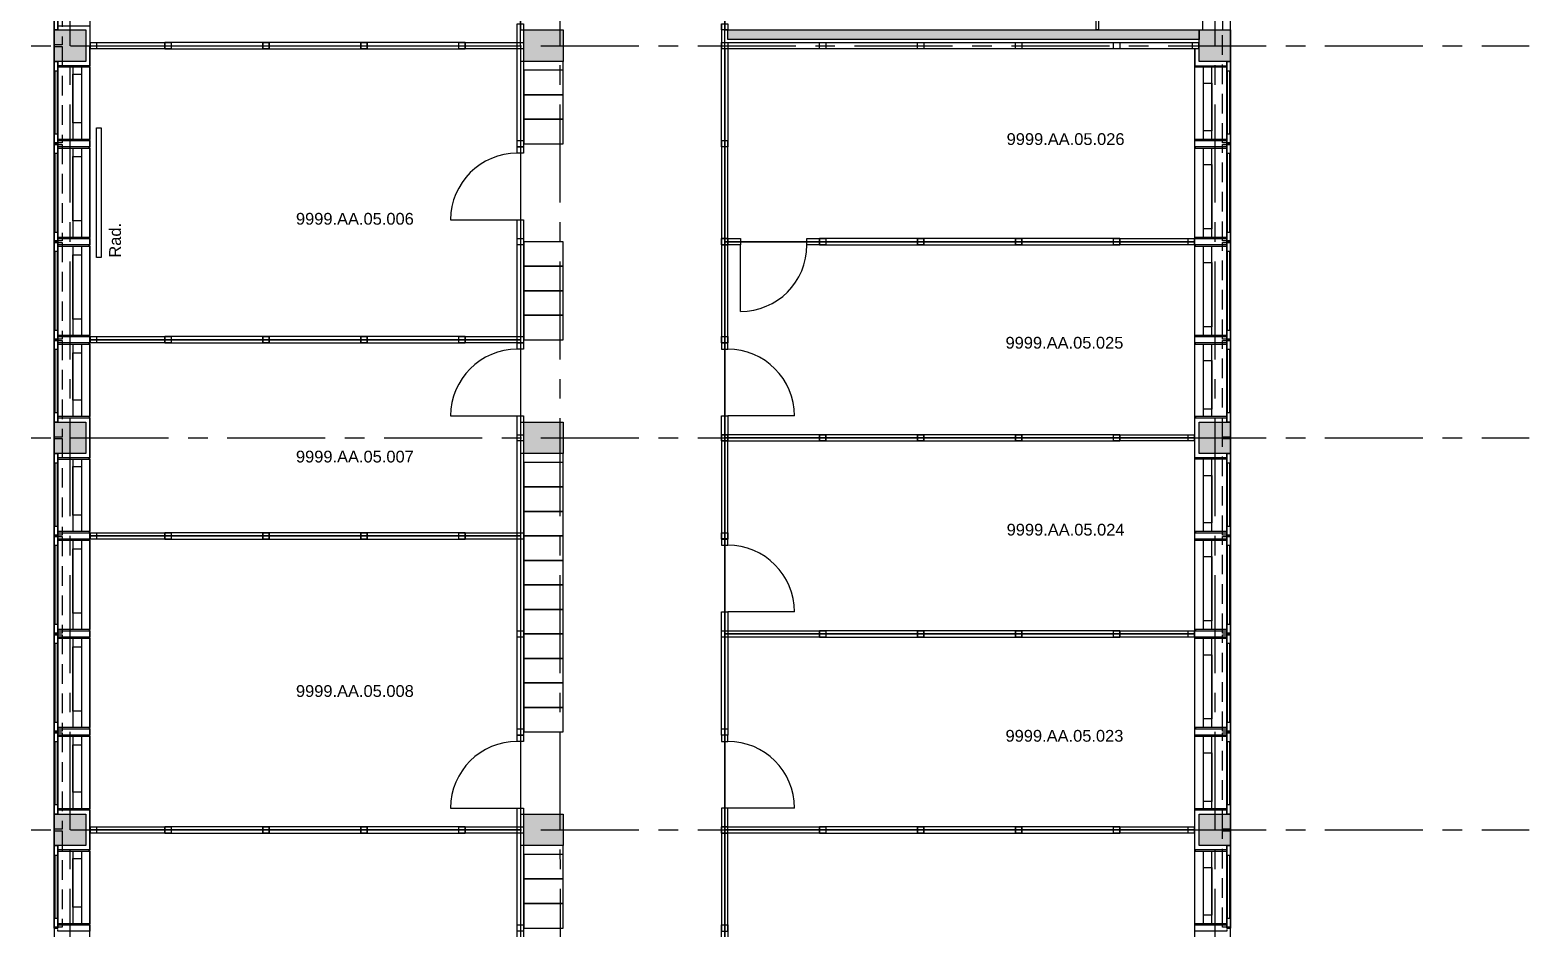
# Model space of a CAD drawing. Header units: millimetres. Extents: x -15114 to 47886, y -45189 to 14211.
# Drawn here: x -3210 to 15909, y -20200 to -8750 of the extents above; entities that cross this region are included whole.
import ezdxf

# ---------------------------------------------------------------- set-up
doc = ezdxf.new("R2010")
doc.units = ezdxf.units.MM
doc.header["$LTSCALE"] = 1000
doc.linetypes.add('MITTE', pattern=[2, 1.25, -0.25, 0.25, -0.25])
doc.linetypes.add('STRICHLINIE2', pattern=[0.375, 0.25, -0.125])
for name, color, linetype in [('A_ARCHITEKTUR', 253, 'Continuous'), ('A_HEIZUNG-KUEHLUNG', 1, 'Continuous'), ('A_SCHRAFFUR', 8, 'Continuous'), ('R_AOID', 7, 'Continuous'), ('V_ACHSEN', 251, 'MITTE'), ('V_BEMASSUNG', 251, 'Continuous')]:
    doc.layers.add(name, color=color, linetype=linetype)
doc.layers.add('R_GESCHOSSPOLYGON', color=214, linetype='Continuous', plot=False)
doc.layers.add('R_RAUMPOLYGON', color=210, linetype='Continuous', plot=False)
doc.styles.add('ARIAL', font='arial.ttf')
doc.dimstyles.get("Standard").update_dxf_attribs({"dimscale": 30, "dimtxt": 6.35, "dimasz": 6.35, "dimexe": 4.572, "dimexo": 1.5875, "dimgap": 2.54, "dimtad": 1, "dimlfac": 0.001, "dimzin": 0, "dimdsep": 46, "dimtxsty": 'ARIAL', "dimcen": 2.286, "dimadec": 0, "dimazin": 0, "dimtfac": 1, "dimtofl": 0, "dimtmove": 0, "dimatfit": 3, "dimfxl": 25.4, "dimtolj": 1, "dimtzin": 0, "dimarcsym": 0})

# ---------------------------------------------------------------- blocks, each defined once
blk = doc.blocks.new('*D1')
at = {"layer": 'Defpoints', "color": 0, "transparency": 16777216}
for p in [(-5074, -3750), (-2900, -3750), (-2900, -39150)]:
    blk.add_point(p, dxfattribs=at)
at = {"layer": 'V_BEMASSUNG', "color": 0, "lineweight": -2, "transparency": 16777216}
for p, q in [((-2948, -3750), (-5212, -3750)), ((-5074, -38960), (-5074, -3941)), ((-2948, -39150), (-5212, -39150))]:
    blk.add_line(p, q, dxfattribs=at)
at = {"layer": 'V_BEMASSUNG', "color": 0, "transparency": 16777216}
for points in [[(-5106, -3941), (-5043, -3941), (-5074, -3750)], [(-5106, -38960), (-5043, -38960), (-5074, -39150)]]:
    blk.add_solid(points, dxfattribs=at)
at = {"layer": 'V_BEMASSUNG', "color": 0, "transparency": 16777216, "insert": (-5248, -21450), "char_height": 190.5, "attachment_point": 5, "rotation": 90, "style": 'ARIAL'}
blk.add_mtext('\\A1;35.40', dxfattribs=at)

msp = doc.modelspace()

# ---------------------------------------------------------------- hatches: boundary and pattern name
at = {"layer": 'A_SCHRAFFUR'}
h = msp.add_hatch(color=256, dxfattribs=at)
h.dxf.hatch_style = 1
h.paths.add_polyline_path([(-2500.013, -8750.013), (-2500.013, -9150.013), (-2900.013, -9150.013), (-2900.013, -8750.013)])
h = msp.add_hatch(color=256, dxfattribs=at)
h.dxf.hatch_style = 1
h.paths.add_polyline_path([(3590, -8750.013), (3590, -9150.013), (3090, -9150.013), (3090, -8750.013)])
msp.add_hatch(color=256, dxfattribs=at).paths.add_polyline_path([(11700.025, -8750.001), (5690.012, -8750.001), (5690.012, -8870), (11700.025, -8870)], flags=0)
h = msp.add_hatch(color=256, dxfattribs=at)
h.dxf.hatch_style = 1
h.paths.add_polyline_path([(12100.025, -8750), (12100.025, -9150), (11700.025, -9150), (11700.025, -8750)])
h = msp.add_hatch(color=256, dxfattribs=at)
h.dxf.hatch_style = 1
h.paths.add_polyline_path([(-2500.013, -13750.025), (-2500.013, -14150.025), (-2900.013, -14150.025), (-2900.013, -13750.025)])
h = msp.add_hatch(color=256, dxfattribs=at)
h.dxf.hatch_style = 1
h.paths.add_polyline_path([(3590, -13750.025), (3590, -14150.025), (3090, -14150.025), (3090, -13750.025)])
h = msp.add_hatch(color=256, dxfattribs=at)
h.dxf.hatch_style = 1
h.paths.add_polyline_path([(12100.025, -13750.013), (12100.025, -14150.013), (11700.025, -14150.013), (11700.025, -13750.013)])
h = msp.add_hatch(color=256, dxfattribs=at)
h.dxf.hatch_style = 1
h.paths.add_polyline_path([(-2500.013, -18750.038), (-2500.013, -19150.038), (-2900.013, -19150.038), (-2900.013, -18750.038)])
h = msp.add_hatch(color=256, dxfattribs=at)
h.dxf.hatch_style = 1
h.paths.add_polyline_path([(3590, -18750.038), (3590, -19150.038), (3090, -19150.038), (3090, -18750.038)])
h = msp.add_hatch(color=256, dxfattribs=at)
h.dxf.hatch_style = 1
h.paths.add_polyline_path([(12100.025, -18750.038), (12100.025, -19150.038), (11700.025, -19150.038), (11700.025, -18750.038)])

# ---------------------------------------------------------------- linework, layer by layer
at = {"layer": 'A_ARCHITEKTUR'}
for points in [[(-2855.013, -7700.013), (-2855.013, -8750.013), (-2900.013, -8750.013), (-2900.013, -7700.013)], [(12100.025, -8750.001), (12100.025, -7700.075), (12000.025, -7700.063), (12000.025, -8749.988)], [(10390.025, -8750.001), (10390.025, -8425.075), (10420.037, -8425.075), (10420.037, -8750.001)], [(-2855.013, -8750.013), (-2855.013, -8630.013), (-2900.013, -8630.013), (-2900.013, -8750.013)], [(-2500.013, -8750.013), (-2500.013, -9150.013), (-2900.013, -9150.013), (-2900.013, -8750.013)], [(3085, -8670.076), (3085, -8990.05), (3005.012, -8990.05), (3005.012, -8670.076)], [(3590, -8750.013), (3590, -9150.013), (3090, -9150.013), (3090, -8750.013)], [(5690.012, -8870), (5690.012, -8750.001), (11700.025, -8750.001), (11700.025, -8870)], [(12100.025, -8750), (12100.025, -9150), (11700.025, -9150), (11700.025, -8750)], [(-1410.013, -8910.013), (-1410.013, -8990.013), (-2440.013, -8990.013), (-2440.013, -8910.013)], [(-1490.013, -8910.013), (-1490.013, -8990.013), (-160.013, -8990.013), (-160.013, -8910.013)], [(-1410.013, -8910.013), (-1410.013, -8990.013), (-1490.013, -8990.013), (-1490.013, -8910.013)], [(-240.013, -8910.013), (-240.013, -8990.013), (1089.987, -8990.013), (1089.987, -8910.013)], [(1009.987, -8910.013), (1009.987, -8990.013), (2339.987, -8990.013), (2339.987, -8910.013)], [(2259.987, -8990.013), (2259.987, -8910.013), (3085, -8910.013), (3085, -8990.013)], [(3085, -8910.076), (3085, -8990.075), (3005, -8990.075), (3005, -8910.076)], [(5690.012, -8910.013), (5690.012, -10240.075), (5610.012, -10240.075), (5610.012, -8910.013)], [(9440.025, -8910.013), (9440.025, -8990.013), (8110.025, -8990.013), (8110.025, -8910.013)], [(10690.025, -8910.013), (10690.025, -8990.013), (9360.025, -8990.013), (9360.025, -8910.013)], [(11695.025, -8910.013), (11695.025, -8990.013), (10610.025, -8990.013), (10610.025, -8910.013)], [(11695.025, -8910.013), (11695.025, -8990.013), (11615.025, -8990.013), (11615.025, -8910.013)], [(-2855.013, -9150.025), (-2855.013, -10200.026), (-2900.013, -10200.026), (-2900.013, -9150.025)], [(12055.025, -10200), (12055.025, -9150), (12100.025, -9150), (12100.025, -10200)], [(12055.025, -9150), (12055.025, -9270), (12100.025, -9270), (12100.025, -9150)], [(-2865.013, -9270.026), (-2865.013, -10080.025), (-2890.013, -10080.025), (-2890.013, -9270.026)], [(-2445.013, -9220.026), (-2445.013, -10145.026), (-2855.013, -10145.026), (-2855.013, -9220.026)], [(-2555.013, -9315.026), (-2555.013, -9935.025), (-2665.013, -9935.025), (-2665.013, -9315.026)], [(3090, -9575.075), (3590, -9575.075), (3590, -9262.575), (3090, -9262.575)], [(11645.025, -10145), (11645.025, -9220), (12055.025, -9220), (12055.025, -10145)], [(12065.025, -10080), (12065.025, -9270), (12090.025, -9270), (12090.025, -10080)], [(11755.025, -10035), (11755.025, -9430), (11865.025, -9430), (11865.025, -10035)], [(3090, -9887.575), (3590, -9887.575), (3590, -9575.075), (3090, -9575.075)], [(3590, -9887.575), (3090, -9887.575), (3090, -10200.075), (3590, -10200.075)], [(-2855.013, -10200.026), (-2855.013, -10080.025), (-2900.013, -10080.025), (-2900.013, -10200.026)], [(-2855.013, -10200.075), (-2855.013, -11450.075), (-2900.013, -11450.075), (-2900.013, -10200.075)], [(-2865.013, -10320.075), (-2865.013, -11330.075), (-2890.013, -11330.075), (-2890.013, -10320.075)], [(-2445.013, -10255.075), (-2445.013, -11395.075), (-2855.013, -11395.075), (-2855.013, -10255.075)], [(3085, -10160.076), (3085, -10240.075), (3005, -10240.075), (3005, -10160.076)], [(3085, -10240.075), (3085, -10320.075), (3005, -10320.075), (3005, -10240.075)], [(5690.012, -11490.075), (5610.012, -11490.075), (5690.012, -11490.075), (5690.012, -10160.076), (5690.012, -10240.075), (5610.012, -10240.075), (5610.012, -10160.076), (5610.012, -11490.075), (5610.012, -11410.076), (5690.012, -11410.076)], [(11645.025, -11395.075), (11645.025, -10255.075), (12055.025, -10255.075), (12055.025, -11395.075)], [(12055.025, -11450.075), (12055.025, -10200.075), (12100.025, -10200.075), (12100.025, -11450.075)], [(12055.025, -10200.075), (12055.025, -10320.075), (12100.025, -10320.075), (12100.025, -10200.075)], [(12065.025, -11330.075), (12065.025, -10320.075), (12090.025, -10320.075), (12090.025, -11330.075)], [(-2555.013, -10365.075), (-2555.013, -11185.075), (-2665.013, -11185.075), (-2665.013, -10365.075)], [(11755.025, -11285.075), (11755.025, -10465.075), (11865.025, -10465.075), (11865.025, -11285.075)], [(3085, -11170.076), (3085, -11490.05), (3005.012, -11490.05), (3005.012, -11170.076)], [(-2855.013, -11450.075), (-2855.013, -11330.075), (-2900.013, -11330.075), (-2900.013, -11450.075)], [(-2855.013, -11450.075), (-2855.013, -12700.075), (-2900.013, -12700.075), (-2900.013, -11450.075)], [(3085, -11410.076), (3085, -12740.075), (3005, -12740.075), (3005, -11410.076)], [(3090, -11762.575), (3590, -11762.575), (3590, -11450.075), (3090, -11450.075)], [(5690.012, -11410.063), (5690.012, -11490.063), (5610.012, -11490.063), (5610.012, -11410.063)], [(5610.012, -11410.076), (5610.012, -12740.075), (5690.012, -12740.075), (5690.012, -11410.076)], [(6700.012, -11410.076), (6940.025, -11410.076), (6940.025, -11490.075), (6700.012, -11490.075)], [(6860.025, -11410.076), (6860.025, -11490.075), (8190.025, -11490.075), (8190.025, -11410.076)], [(6940.025, -11410.076), (6940.025, -11490.075), (6860.025, -11490.075), (6860.025, -11410.076)], [(8110.025, -11410.076), (8110.025, -11490.075), (9440.025, -11490.075), (9440.025, -11410.076)], [(9360.025, -11410.076), (9360.025, -11490.075), (10690.025, -11490.075), (10690.025, -11410.076)], [(10610.025, -11490.075), (10610.025, -11410.076), (11640.025, -11410.076), (11640.025, -11490.075)], [(12055.025, -12700.075), (12055.025, -11450.075), (12100.025, -11450.075), (12100.025, -12700.075)], [(12055.025, -11450.075), (12055.025, -11570.075), (12100.025, -11570.075), (12100.025, -11450.075)], [(-2865.013, -11570.075), (-2865.013, -12580.075), (-2890.013, -12580.075), (-2890.013, -11570.075)], [(-2445.013, -11505.075), (-2445.013, -12645.075), (-2855.013, -12645.075), (-2855.013, -11505.075)], [(-2555.013, -11615.075), (-2555.013, -12435.075), (-2665.013, -12435.075), (-2665.013, -11615.075)], [(11645.025, -12645.075), (11645.025, -11505.075), (12055.025, -11505.075), (12055.025, -12645.075)], [(12065.025, -12580.075), (12065.025, -11570.075), (12090.025, -11570.075), (12090.025, -12580.075)], [(3590, -11762.575), (3090, -11762.575), (3090, -12075.075), (3590, -12075.075)], [(11755.025, -12535.075), (11755.025, -11715.075), (11865.025, -11715.075), (11865.025, -12535.075)], [(3090, -12075.075), (3090, -12387.575), (3590, -12387.575), (3590, -12075.075)], [(3590, -12387.575), (3090, -12387.575), (3090, -12700.075), (3590, -12700.075)], [(-2855.013, -12700.075), (-2855.013, -12580.075), (-2900.013, -12580.075), (-2900.013, -12700.075)], [(-2855.013, -12700.025), (-2855.013, -13750.025), (-2900.013, -13750.025), (-2900.013, -12700.025)], [(-2445.013, -12755.025), (-2445.013, -13680.025), (-2855.013, -13680.025), (-2855.013, -12755.025)], [(-1410.013, -12660.076), (-1410.013, -12740.075), (-2440.013, -12740.075), (-2440.013, -12660.076)], [(-1490.013, -12660.076), (-1490.013, -12740.075), (-160.013, -12740.075), (-160.013, -12660.076)], [(-1410.013, -12660.076), (-1410.013, -12740.075), (-1490.013, -12740.075), (-1490.013, -12660.076)], [(-240.013, -12660.076), (-240.013, -12740.075), (1089.987, -12740.075), (1089.987, -12660.076)], [(1009.987, -12660.076), (1009.987, -12740.075), (2339.987, -12740.075), (2339.987, -12660.076)], [(2259.987, -12740.075), (2259.987, -12660.076), (3085, -12660.076), (3085, -12740.075)], [(3085, -12740.075), (3085, -12820.075), (3005, -12820.075), (3005, -12740.075)], [(5690.012, -12660.013), (5690.012, -12740.013), (5610.012, -12740.013), (5610.012, -12660.013)], [(5610.012, -12740.075), (5610.012, -12820.075), (5690.012, -12820.075), (5690.012, -12740.075)], [(11645.025, -13680), (11645.025, -12755), (12055.025, -12755), (12055.025, -13680)], [(12055.025, -13750.001), (12055.025, -12700), (12100.025, -12700), (12100.025, -13750.001)], [(12055.025, -12700), (12055.025, -12820.001), (12100.025, -12820.001), (12100.025, -12700)], [(-2865.013, -12820.025), (-2865.013, -13630.025), (-2890.013, -13630.025), (-2890.013, -12820.025)], [(-2555.013, -12865.025), (-2555.013, -13470.025), (-2665.013, -13470.025), (-2665.013, -12865.025)], [(11755.025, -13585), (11755.025, -12965.001), (11865.025, -12965.001), (11865.025, -13585)], [(12065.025, -13630), (12065.025, -12820.001), (12090.025, -12820.001), (12090.025, -13630)], [(-2855.013, -13750.025), (-2855.013, -13630.025), (-2900.013, -13630.025), (-2900.013, -13750.025)], [(-2500.013, -13750.025), (-2500.013, -14150.025), (-2900.013, -14150.025), (-2900.013, -13750.025)], [(3084.987, -13670.088), (3084.987, -13990.063), (3005, -13990.063), (3005, -13670.088)], [(3590, -13750.025), (3590, -14150.025), (3090, -14150.025), (3090, -13750.025)], [(5690, -13670.076), (5690, -13990.05), (5610.012, -13990.05), (5610.012, -13670.076)], [(12100.025, -13750.013), (12100.025, -14150.013), (11700.025, -14150.013), (11700.025, -13750.013)], [(3085, -13910.025), (3085, -15240.075), (3005, -15240.075), (3005, -13910.025)], [(5610.012, -13910.013), (5610.012, -15240.075), (5690.012, -15240.075), (5690.012, -13910.013)], [(5690.012, -13910.076), (5690.012, -13990.075), (5610.012, -13990.075), (5610.012, -13910.076)], [(5610.025, -13910.025), (5610.025, -13990.025), (6940.025, -13990.025), (6940.025, -13910.025)], [(6860.025, -13910.025), (6860.025, -13990.025), (8190.025, -13990.025), (8190.025, -13910.025)], [(8110.025, -13910.025), (8110.025, -13990.025), (9440.025, -13990.025), (9440.025, -13910.025)], [(9360.025, -13910.025), (9360.025, -13990.025), (10690.025, -13990.025), (10690.025, -13910.025)], [(10610.025, -13990.025), (10610.025, -13910.025), (11640.025, -13910.025), (11640.025, -13990.025)], [(-2855.013, -14150.037), (-2855.013, -15200.038), (-2900.013, -15200.038), (-2900.013, -14150.037)], [(-2865.013, -14270.038), (-2865.013, -15080.037), (-2890.013, -15080.037), (-2890.013, -14270.038)], [(-2445.013, -14220.038), (-2445.013, -15145.038), (-2855.013, -15145.038), (-2855.013, -14220.038)], [(-2555.013, -14315.038), (-2555.013, -14935.037), (-2665.013, -14935.037), (-2665.013, -14315.038)], [(3090, -14575.075), (3590, -14575.075), (3590, -14262.575), (3090, -14262.575)], [(11645.025, -15145.013), (11645.025, -14220.013), (12055.025, -14220.013), (12055.025, -15145.013)], [(12055.025, -15200.013), (12055.025, -14150.013), (12100.025, -14150.013), (12100.025, -15200.013)], [(12055.025, -14150.013), (12055.025, -14270.013), (12100.025, -14270.013), (12100.025, -14150.013)], [(12065.025, -15080.013), (12065.025, -14270.013), (12090.025, -14270.013), (12090.025, -15080.013)], [(11755.025, -15035.013), (11755.025, -14430.013), (11865.025, -14430.013), (11865.025, -15035.013)], [(3090, -14887.575), (3590, -14887.575), (3590, -14575.075), (3090, -14575.075)], [(3590, -14887.575), (3090, -14887.575), (3090, -15200.075), (3590, -15200.075)], [(-2855.013, -15200.038), (-2855.013, -15080.037), (-2900.013, -15080.037), (-2900.013, -15200.038)], [(-2855.013, -15200.075), (-2855.013, -16450.075), (-2900.013, -16450.075), (-2900.013, -15200.075)], [(-2445.013, -15255.075), (-2445.013, -16395.075), (-2855.013, -16395.075), (-2855.013, -15255.075)], [(-1410.013, -15160.076), (-1410.013, -15240.075), (-2440.013, -15240.075), (-2440.013, -15160.076)], [(-1490.013, -15160.076), (-1490.013, -15240.075), (-160.013, -15240.075), (-160.013, -15160.076)], [(-1410.013, -15160.076), (-1410.013, -15240.075), (-1490.013, -15240.075), (-1490.013, -15160.076)], [(-240.013, -15160.076), (-240.013, -15240.075), (1089.987, -15240.075), (1089.987, -15160.076)], [(1009.987, -15160.076), (1009.987, -15240.075), (2339.987, -15240.075), (2339.987, -15160.076)], [(2259.987, -15240.075), (2259.987, -15160.076), (3085, -15160.076), (3085, -15240.075)], [(3085, -15160.076), (3085, -16490.075), (3005, -16490.075), (3005, -15160.076)], [(3090, -15200.075), (3090, -15512.575), (3590, -15512.575), (3590, -15200.075)], [(5690.025, -15160.013), (5690.025, -15240.013), (5610.025, -15240.013), (5610.025, -15160.013)], [(5610.025, -15240.075), (5610.025, -15320.075), (5690.025, -15320.075), (5690.025, -15240.075)], [(11645.025, -16395.075), (11645.025, -15255.075), (12055.025, -15255.075), (12055.025, -16395.075)], [(12055.025, -16450.075), (12055.025, -15200.075), (12100.025, -15200.075), (12100.025, -16450.075)], [(12055.025, -15200.075), (12055.025, -15320.075), (12100.025, -15320.075), (12100.025, -15200.075)], [(-2865.013, -15320.075), (-2865.013, -16330.075), (-2890.013, -16330.075), (-2890.013, -15320.075)], [(-2555.013, -15365.075), (-2555.013, -16185.075), (-2665.013, -16185.075), (-2665.013, -15365.075)], [(11755.025, -16285.075), (11755.025, -15465.075), (11865.025, -15465.075), (11865.025, -16285.075)], [(12065.025, -16330.075), (12065.025, -15320.075), (12090.025, -15320.075), (12090.025, -16330.075)], [(3090, -15825.075), (3590, -15825.075), (3590, -15512.575), (3090, -15512.575)], [(3590, -15825.075), (3090, -15825.075), (3090, -16137.575), (3590, -16137.575)], [(3090, -16137.575), (3090, -16450.075), (3590, -16450.075), (3590, -16137.575)], [(5690.012, -16170.076), (5690.012, -16490.05), (5610.025, -16490.05), (5610.025, -16170.076)], [(-2855.013, -16450.075), (-2855.013, -16330.075), (-2900.013, -16330.075), (-2900.013, -16450.075)], [(3085, -16410.076), (3085, -17740.075), (3005, -17740.075), (3005, -16410.076)], [(5690.012, -16410.076), (5690.012, -17740.075), (5610.012, -17740.075), (5610.012, -16410.076)], [(5690.025, -16410.076), (5690.025, -16490.075), (5610.025, -16490.075), (5610.025, -16410.076)], [(6860.025, -16410.076), (6860.025, -16490.075), (8190.025, -16490.075), (8190.025, -16410.076)], [(8110.025, -16410.076), (8110.025, -16490.075), (9440.025, -16490.075), (9440.025, -16410.076)], [(9360.025, -16410.076), (9360.025, -16490.075), (10690.025, -16490.075), (10690.025, -16410.076)], [(10610.025, -16490.075), (10610.025, -16410.076), (11640.025, -16410.076), (11640.025, -16490.075)], [(-2855.013, -16450.075), (-2855.013, -17700.075), (-2900.013, -17700.075), (-2900.013, -16450.075)], [(-2865.013, -16570.075), (-2865.013, -17580.075), (-2890.013, -17580.075), (-2890.013, -16570.075)], [(-2445.013, -16505.075), (-2445.013, -17645.075), (-2855.013, -17645.075), (-2855.013, -16505.075)], [(-2555.013, -16615.075), (-2555.013, -17435.075), (-2665.013, -17435.075), (-2665.013, -16615.075)], [(3090, -16450.075), (3090, -16762.575), (3590, -16762.575), (3590, -16450.075)], [(11645.025, -17645.075), (11645.025, -16505.075), (12055.025, -16505.075), (12055.025, -17645.075)], [(12055.025, -17700.075), (12055.025, -16450.075), (12100.025, -16450.075), (12100.025, -17700.075)], [(12055.025, -16450.075), (12055.025, -16570.075), (12100.025, -16570.075), (12100.025, -16450.075)], [(12065.025, -17580.075), (12065.025, -16570.075), (12090.025, -16570.075), (12090.025, -17580.075)], [(3090, -16762.575), (3090, -17075.075), (3590, -17075.075), (3590, -16762.575)], [(11755.025, -17535.075), (11755.025, -16715.075), (11865.025, -16715.075), (11865.025, -17535.075)], [(3590, -17075.075), (3090, -17075.075), (3090, -17387.575), (3590, -17387.575)], [(3090, -17387.575), (3090, -17700.075), (3590, -17700.075), (3590, -17387.575)], [(-2855.013, -17700.075), (-2855.013, -17580.075), (-2900.013, -17580.075), (-2900.013, -17700.075)], [(-2855.013, -17700.038), (-2855.013, -18750.038), (-2900.013, -18750.038), (-2900.013, -17700.038)], [(-2445.013, -17755.038), (-2445.013, -18680.038), (-2855.013, -18680.038), (-2855.013, -17755.038)], [(3085, -17740.075), (3085, -17820.075), (3005, -17820.075), (3005, -17740.075)], [(5690.012, -17660.076), (5690.012, -17740.075), (5610.012, -17740.075), (5610.012, -17660.076)], [(5610.025, -17740.075), (5610.025, -17820.075), (5690.025, -17820.075), (5690.025, -17740.075)], [(11645.025, -18680.025), (11645.025, -17755.025), (12055.025, -17755.025), (12055.025, -18680.025)], [(12055.025, -18750.026), (12055.025, -17700.025), (12100.025, -17700.025), (12100.025, -18750.026)], [(12055.025, -17700.025), (12055.025, -17820.026), (12100.025, -17820.026), (12100.025, -17700.025)], [(-2865.013, -17820.038), (-2865.013, -18630.038), (-2890.013, -18630.038), (-2890.013, -17820.038)], [(-2555.013, -17865.038), (-2555.013, -18470.038), (-2665.013, -18470.038), (-2665.013, -17865.038)], [(11755.025, -18585.025), (11755.025, -17965.026), (11865.025, -17965.026), (11865.025, -18585.025)], [(12065.025, -18630.025), (12065.025, -17820.026), (12090.025, -17820.026), (12090.025, -18630.025)], [(-2855.013, -18750.038), (-2855.013, -18630.038), (-2900.013, -18630.038), (-2900.013, -18750.038)], [(3084.987, -18670.088), (3084.987, -18990.063), (3005, -18990.063), (3005, -18670.088)], [(5610.025, -18670.076), (5610.025, -18990.075), (5690.012, -18990.075), (5690.012, -18670.076)], [(-2500.013, -18750.038), (-2500.013, -19150.038), (-2900.013, -19150.038), (-2900.013, -18750.038)], [(-1410.025, -18910.038), (-1410.025, -18990.038), (-2440.025, -18990.038), (-2440.025, -18910.038)], [(-1490.025, -18910.038), (-1490.025, -18990.038), (-160.025, -18990.038), (-160.025, -18910.038)], [(-1410.025, -18910.038), (-1410.025, -18990.038), (-1490.025, -18990.038), (-1490.025, -18910.038)], [(-240.025, -18910.038), (-240.025, -18990.038), (1089.975, -18990.038), (1089.975, -18910.038)], [(1009.975, -18910.038), (1009.975, -18990.038), (2339.975, -18990.038), (2339.975, -18910.038)], [(2259.975, -18990.038), (2259.975, -18910.038), (3084.987, -18910.038), (3084.987, -18990.038)], [(3085, -18910.038), (3085, -20240.075), (3005, -20240.075), (3005, -18910.038)], [(3590, -18750.038), (3590, -19150.038), (3090, -19150.038), (3090, -18750.038)], [(5610.012, -18910.038), (5610.012, -20240.075), (5690.012, -20240.075), (5690.012, -18910.038)], [(6940.025, -18910.038), (6940.025, -18990.038), (5610.012, -18990.038), (5610.012, -18910.038)], [(6860.025, -18910.038), (6860.025, -18990.038), (8190.025, -18990.038), (8190.025, -18910.038)], [(6940.025, -18910.038), (6940.025, -18990.038), (6860.025, -18990.038), (6860.025, -18910.038)], [(8110.025, -18910.038), (8110.025, -18990.038), (9440.025, -18990.038), (9440.025, -18910.038)], [(9360.025, -18910.038), (9360.025, -18990.038), (10690.025, -18990.038), (10690.025, -18910.038)], [(10610.025, -18990.038), (10610.025, -18910.038), (11640.025, -18910.038), (11640.025, -18990.038)], [(12100.025, -18750.038), (12100.025, -19150.038), (11700.025, -19150.038), (11700.025, -18750.038)], [(-2855.013, -19150.05), (-2855.013, -20200.051), (-2900.013, -20200.051), (-2900.013, -19150.05)], [(-2865.013, -19270.051), (-2865.013, -20080.05), (-2890.013, -20080.05), (-2890.013, -19270.051)], [(-2445.013, -19220.051), (-2445.013, -20145.051), (-2855.013, -20145.051), (-2855.013, -19220.051)], [(3090, -19575.138), (3590, -19575.138), (3590, -19262.638), (3090, -19262.638)], [(11645.025, -20145.038), (11645.025, -19220.038), (12055.025, -19220.038), (12055.025, -20145.038)], [(12055.025, -20200.038), (12055.025, -19150.038), (12100.025, -19150.038), (12100.025, -20200.038)], [(12055.025, -19150.038), (12055.025, -19270.038), (12100.025, -19270.038), (12100.025, -19150.038)], [(12065.025, -20080.038), (12065.025, -19270.038), (12090.025, -19270.038), (12090.025, -20080.038)], [(-2555.013, -19315.051), (-2555.013, -19935.05), (-2665.013, -19935.05), (-2665.013, -19315.051)], [(11755.025, -20035.038), (11755.025, -19430.038), (11865.025, -19430.038), (11865.025, -20035.038)], [(3590, -19575.138), (3090, -19575.138), (3090, -19887.638), (3590, -19887.638)], [(3090, -19887.638), (3090, -20200.138), (3590, -20200.138), (3590, -19887.638)], [(-2855.013, -20200.051), (-2855.013, -20080.05), (-2900.013, -20080.05), (-2900.013, -20200.051)], [(3084.987, -20160.076), (3084.987, -20480.05), (3005, -20480.05), (3005, -20160.076)], [(5690.012, -20160.076), (5690.012, -21490.075), (5610.012, -21490.075), (5610.012, -20160.076)]]:
    msp.add_lwpolyline(points, close=True, dxfattribs=at)
at = {"layer": 'A_ARCHITEKTUR', "linetype": 'STRICHLINIE2'}
for points in [[(-2900.013, -8940.075), (-2900.013, -7710.075), (-2800.013, -7710.075), (-2800.013, -8940.075)], [(12000.025, -10190.013), (12000.025, -8750.001), (12100.025, -8750.001), (12100.025, -10190.013)], [(-2900.013, -10190.013), (-2900.013, -8960.013), (-2800.013, -8960.013), (-2800.013, -10190.013)], [(-2900.013, -11440.088), (-2900.013, -10210.088), (-2800.013, -10210.088), (-2800.013, -11440.088)], [(12000.025, -11440.088), (12000.025, -10210.088), (12100.025, -10210.088), (12100.025, -11440.088)], [(-2900.013, -12690.088), (-2900.013, -11460.088), (-2800.013, -11460.088), (-2800.013, -12690.088)], [(12000.025, -12690.088), (12000.025, -11460.088), (12100.025, -11460.088), (12100.025, -12690.088)], [(-2900.013, -13940.088), (-2900.013, -12710.088), (-2800.013, -12710.088), (-2800.013, -13940.088)], [(12000.025, -13940.088), (12000.025, -12710.088), (12100.025, -12710.088), (12100.025, -13940.088)], [(-2900.013, -15190.026), (-2900.013, -13960.025), (-2800.013, -13960.025), (-2800.013, -15190.026)], [(12000.025, -15190.026), (12000.025, -13960.025), (12100.025, -13960.025), (12100.025, -15190.026)], [(-2900.013, -16440.088), (-2900.013, -15210.088), (-2800.013, -15210.088), (-2800.013, -16440.088)], [(12000.025, -16440.088), (12000.025, -15210.088), (12100.025, -15210.088), (12100.025, -16440.088)], [(-2900.013, -17690.088), (-2900.013, -16460.088), (-2800.013, -16460.088), (-2800.013, -17690.088)], [(12000.025, -17690.088), (12000.025, -16460.088), (12100.025, -16460.088), (12100.025, -17690.088)], [(-2900.013, -18940.088), (-2900.013, -17710.088), (-2800.013, -17710.088), (-2800.013, -18940.088)], [(12000.025, -18940.088), (12000.025, -17710.088), (12100.025, -17710.088), (12100.025, -18940.088)], [(-2900.025, -20190.05), (-2900.025, -18960.05), (-2800.025, -18960.05), (-2800.025, -20190.05)], [(12000.012, -20190.05), (12000.012, -18960.05), (12100.012, -18960.05), (12100.012, -20190.05)]]:
    msp.add_lwpolyline(points, close=True, dxfattribs=at)
at = {"layer": 'A_ARCHITEKTUR', "flags": 128}
for points in [[(-2855.013, -8740.013), (-2855.013, -8695.013), (-2445.013, -8695.013), (-2445.013, -9205.013), (-2855.013, -9205.013), (-2855.013, -9160.013)], [(11665.024, -8990.013), (11645.025, -8990.013), (11645.025, -9205.001), (12055.025, -9205.001), (12055.025, -9160.001)], [(-2855.013, -10180.075), (-2855.013, -10160.075), (-2445.013, -10160.075), (-2445.013, -10240.075), (-2855.013, -10240.075), (-2855.013, -10220.075)], [(12055.025, -10220.075), (12055.025, -10240.075), (11645.025, -10240.075), (11645.025, -10160.075), (12055.025, -10160.075), (12055.025, -10180.075)], [(-2855.013, -11430.075), (-2855.013, -11410.075), (-2445.013, -11410.075), (-2445.013, -11490.075), (-2855.013, -11490.075), (-2855.013, -11470.075)], [(12055.025, -11470.075), (12055.025, -11490.075), (11645.025, -11490.075), (11645.025, -11410.075), (12055.025, -11410.075), (12055.025, -11430.075)], [(-2855.013, -12680.075), (-2855.013, -12660.075), (-2445.013, -12660.075), (-2445.013, -12740.075), (-2855.013, -12740.075), (-2855.013, -12720.075)], [(12055.025, -12720.075), (12055.025, -12740.075), (11645.025, -12740.075), (11645.025, -12660.075), (12055.025, -12660.075), (12055.025, -12680.075)], [(-2855.013, -13740.025), (-2855.013, -13695.025), (-2445.013, -13695.025), (-2445.013, -14205.025), (-2855.013, -14205.025), (-2855.013, -14160.025)], [(12055.025, -14160.013), (12055.025, -14205.013), (11645.025, -14205.013), (11645.025, -13695.013), (12055.025, -13695.013), (12055.025, -13740.013)], [(-2855.013, -15180.075), (-2855.013, -15160.075), (-2445.013, -15160.075), (-2445.013, -15240.075), (-2855.013, -15240.075), (-2855.013, -15220.075)], [(12055.025, -15220.075), (12055.025, -15240.075), (11645.025, -15240.075), (11645.025, -15160.075), (12055.025, -15160.075), (12055.025, -15180.075)], [(-2855.013, -16430.075), (-2855.013, -16410.075), (-2445.013, -16410.075), (-2445.013, -16490.075), (-2855.013, -16490.075), (-2855.013, -16470.075)], [(12055.025, -16470.075), (12055.025, -16490.075), (11645.025, -16490.075), (11645.025, -16410.075), (12055.025, -16410.075), (12055.025, -16430.075)], [(-2855.013, -17680.075), (-2855.013, -17660.075), (-2445.013, -17660.075), (-2445.013, -17740.075), (-2855.013, -17740.075), (-2855.013, -17720.075)], [(12055.025, -17720.075), (12055.025, -17740.075), (11645.025, -17740.075), (11645.025, -17660.075), (12055.025, -17660.075), (12055.025, -17680.075)], [(-2855.013, -18740.038), (-2855.013, -18695.038), (-2445.013, -18695.038), (-2445.013, -19205.038), (-2855.013, -19205.038), (-2855.013, -19160.038)], [(12055.025, -19160.038), (12055.025, -19205.038), (11645.025, -19205.038), (11645.025, -18695.038), (12055.025, -18695.038), (12055.025, -18740.038)], [(-2855.013, -20180.075), (-2855.013, -20160.075), (-2445.013, -20160.075), (-2445.013, -20240.075), (-2855.013, -20240.075), (-2855.013, -20220.075)], [(12055.025, -20220.075), (12055.025, -20240.075), (11645.025, -20240.075), (11645.025, -20160.075), (12055.025, -20160.075), (12055.025, -20180.075)]]:
    msp.add_lwpolyline(points, dxfattribs=at)
at = {"layer": 'A_ARCHITEKTUR'}
for points in [[(5610.012, -8670.013), (5690.012, -8670.013), (5690.012, -8750.013), (5610.012, -8750.013), (5610.012, -8670.013), (5610.012, -8990.013), (5610.012, -8910.013), (5690.012, -8910.013), (5690.012, -8990.013), (5610.012, -8990.013)], [(-2440.013, -8990.013), (-2440.013, -8910.013)], [(-2440.013, -8910.013), (-2360.013, -8910.013)], [(-2360.013, -8910.013), (-2360.013, -8990.013)], [(-240.013, -8990.013), (-240.013, -8910.013)], [(-240.013, -8910.013), (-160.013, -8910.013)], [(-160.013, -8910.013), (-160.013, -8990.013)], [(1009.987, -8990.013), (1009.987, -8910.013)], [(1009.987, -8910.013), (1089.987, -8910.013)], [(1089.987, -8910.013), (1089.987, -8990.013)], [(2259.987, -8990.013), (2259.987, -8910.013)], [(2259.987, -8910.013), (2339.987, -8910.013)], [(2339.987, -8910.013), (2339.987, -8990.013)], [(3005, -8990.013), (3005, -8910.013)], [(3005, -10240.075), (3005, -8910.013)], [(3005, -8910.013), (3085, -8910.013)], [(3085, -8910.013), (3085, -8990.013)], [(3085, -8910.013), (3085, -10240.075)], [(5610.012, -8990.013), (5610.012, -8910.013)], [(5610.012, -8910.013), (6940.025, -8910.013)], [(6860.025, -8990.013), (6860.025, -8910.013)], [(6860.025, -8910.013), (8190.025, -8910.013)], [(6860.025, -8910.013), (6940.025, -8910.013)], [(6940.025, -8910.013), (6940.025, -8990.013)], [(8110.025, -8990.013), (8110.025, -8910.013)], [(8110.025, -8910.013), (8190.025, -8910.013)], [(8190.025, -8910.013), (8190.025, -8990.013)], [(9360.025, -8990.013), (9360.025, -8910.013)], [(9360.025, -8910.013), (9440.025, -8910.013)], [(9440.025, -8910.013), (9440.025, -8990.013)], [(10610.025, -8990.013), (10610.025, -8910.013)], [(10610.025, -8910.013), (10690.025, -8910.013)], [(10690.025, -8910.013), (10690.025, -8990.013)], [(-2900.013, -9150.025), (-2900.013, -9270.026)], [(-2855.013, -9150.025), (-2900.013, -9150.025)], [(-2855.013, -9270.026), (-2855.013, -9150.025)], [(-2360.013, -8990.013), (-2440.013, -8990.013)], [(-160.013, -8990.013), (-240.013, -8990.013)], [(1089.987, -8990.013), (1009.987, -8990.013)], [(2339.987, -8990.013), (2259.987, -8990.013)], [(3085, -8990.013), (3005, -8990.013)], [(3590, -9262.575), (3590, -9150.013)], [(6940.025, -8990.013), (5610.012, -8990.013)], [(8190.025, -8990.013), (6860.025, -8990.013)], [(6940.025, -8990.013), (6860.025, -8990.013)], [(8190.025, -8990.013), (8110.025, -8990.013)], [(9440.025, -8990.013), (9360.025, -8990.013)], [(10690.025, -8990.013), (10610.025, -8990.013)], [(-2900.013, -9270.026), (-2855.013, -9270.026)], [(-2665.013, -9220.026), (-2665.013, -10145.026)], [(-2555.013, -9220.026), (-2555.013, -10145.026)], [(-2455.013, -9220.026), (-2455.013, -9205.025)], [(11655.025, -9220), (11655.025, -9205)], [(11755.025, -10145), (11755.025, -9220)], [(11865.025, -10145), (11865.025, -9220)], [(12055.025, -10080), (12055.025, -10200)], [(12100.025, -10080), (12055.025, -10080)], [(12100.025, -10200), (12100.025, -10080)], [(-2900.013, -10200.075), (-2900.013, -10320.075)], [(-2855.013, -10200.075), (-2900.013, -10200.075)], [(-2900.013, -10320.075), (-2855.013, -10320.075)], [(-2855.013, -10320.075), (-2855.013, -10200.075)], [(-2665.013, -10255.075), (-2665.013, -11395.075)], [(-2555.013, -10255.075), (-2555.013, -11395.075)], [(-2455.013, -10145.026), (-2455.013, -10160.025)], [(-2455.013, -10255.075), (-2455.013, -10240.075)], [(3085, -10240.075), (3005, -10240.075)], [(5610.012, -10160.076), (5690.012, -10160.076)], [(11655.025, -10145), (11655.025, -10160)], [(11655.025, -10255.075), (11655.025, -10240.075)], [(11755.025, -11395.075), (11755.025, -10255.075)], [(11865.025, -11395.075), (11865.025, -10255.075)], [(12055.025, -10200), (12100.025, -10200)], [(2155.012, -11170.076), (3005.012, -11170.076)], [(-2900.013, -11450.075), (-2900.013, -11570.075)], [(-2855.013, -11450.075), (-2900.013, -11450.075)], [(-2855.013, -11570.075), (-2855.013, -11450.075)], [(-2455.013, -11395.075), (-2455.013, -11410.075)], [(5610.012, -11490.075), (5610.012, -11410.076)], [(5610.012, -11410.076), (5850.025, -11410.076)], [(5850.025, -11410.076), (5850.025, -11490.075)], [(8110.025, -11490.075), (8110.025, -11410.076)], [(8110.025, -11410.076), (8190.025, -11410.076)], [(8190.025, -11410.076), (8190.025, -11490.075)], [(9360.025, -11490.075), (9360.025, -11410.076)], [(9360.025, -11410.076), (9440.025, -11410.076)], [(9440.025, -11410.076), (9440.025, -11490.075)], [(10610.025, -11490.075), (10610.025, -11410.076)], [(10610.025, -11410.076), (10690.025, -11410.076)], [(10690.025, -11410.076), (10690.025, -11490.075)], [(11560.025, -11490.075), (11560.025, -11410.076)], [(11560.025, -11410.076), (11640.025, -11410.076)], [(11640.025, -11410.076), (11640.025, -11490.075)], [(11655.025, -11395.075), (11655.025, -11410.075)], [(12055.025, -11330.075), (12055.025, -11450.075)], [(12100.025, -11330.075), (12055.025, -11330.075)], [(12055.025, -11450.075), (12100.025, -11450.075)], [(12100.025, -11450.075), (12100.025, -11330.075)], [(-2900.013, -11570.075), (-2855.013, -11570.075)], [(-2665.013, -11505.075), (-2665.013, -12645.075)], [(-2555.013, -11505.075), (-2555.013, -12645.075)], [(-2455.013, -11505.075), (-2455.013, -11490.075)], [(5850.025, -11490.075), (5610.012, -11490.075)], [(5850.025, -12340.075), (5850.025, -11490.075)], [(8190.025, -11490.075), (8110.025, -11490.075)], [(9440.025, -11490.075), (9360.025, -11490.075)], [(10690.025, -11490.075), (10610.025, -11490.075)], [(11640.025, -11490.075), (11560.025, -11490.075)], [(11655.025, -11505.075), (11655.025, -11490.075)], [(11755.025, -12645.075), (11755.025, -11505.075)], [(11865.025, -12645.075), (11865.025, -11505.075)], [(12055.025, -12580.075), (12055.025, -12700.075)], [(12100.025, -12580.075), (12055.025, -12580.075)], [(12100.025, -12700.075), (12100.025, -12580.075)], [(-2900.013, -12700.025), (-2900.013, -12820.025)], [(-2855.013, -12700.025), (-2900.013, -12700.025)], [(-2855.013, -12820.025), (-2855.013, -12700.025)], [(-2665.013, -12755.025), (-2665.013, -13680.025)], [(-2555.013, -12755.025), (-2555.013, -13680.025)], [(-2455.013, -12645.075), (-2455.013, -12660.075)], [(-2455.013, -12755.025), (-2455.013, -12740.025)], [(-2440.013, -12740.075), (-2440.013, -12660.076)], [(-2440.013, -12660.076), (-2360.013, -12660.076)], [(-2360.013, -12740.075), (-2440.013, -12740.075)], [(-2360.013, -12660.076), (-2360.013, -12740.075)], [(-240.013, -12740.075), (-240.013, -12660.076)], [(-240.013, -12660.076), (-160.013, -12660.076)], [(-160.013, -12740.075), (-240.013, -12740.075)], [(-160.013, -12660.076), (-160.013, -12740.075)], [(1009.987, -12740.075), (1009.987, -12660.076)], [(1009.987, -12660.076), (1089.987, -12660.076)], [(1089.987, -12740.075), (1009.987, -12740.075)], [(1089.987, -12660.076), (1089.987, -12740.075)], [(2259.987, -12740.075), (2259.987, -12660.076)], [(2259.987, -12660.076), (2339.987, -12660.076)], [(2339.987, -12740.075), (2259.987, -12740.075)], [(2339.987, -12660.076), (2339.987, -12740.075)], [(3005, -12740.075), (3005, -12660.076)], [(3005, -12660.076), (3085, -12660.076)], [(3085, -12740.075), (3005, -12740.075)], [(3085, -12660.076), (3085, -12740.075)], [(5610.012, -12740.075), (5610.012, -12660.076)], [(5610.012, -12660.076), (5690.012, -12660.076)], [(5690.012, -12740.075), (5610.012, -12740.075)], [(5690.012, -12660.076), (5690.012, -12740.075)], [(11655.025, -12645.075), (11655.025, -12660.075)], [(11655.025, -12755), (11655.025, -12740.001)], [(11755.025, -13680), (11755.025, -12755)], [(11865.025, -13680), (11865.025, -12755)], [(12055.025, -12700.075), (12100.025, -12700.075)], [(-2900.013, -12820.025), (-2855.013, -12820.025)], [(-2455.013, -13680.025), (-2455.013, -13695.025)], [(2155.012, -13670.088), (3005.012, -13670.088)], [(6540, -13670.076), (5690, -13670.076)], [(11655.025, -13680), (11655.025, -13695.001)], [(12055.025, -13630), (12055.025, -13750.001)], [(12100.025, -13630), (12055.025, -13630)], [(12055.025, -13750.001), (12100.025, -13750.001)], [(12100.025, -13750.001), (12100.025, -13630)], [(6860.025, -13990.025), (6860.025, -13910.025)], [(6860.025, -13910.025), (6940.025, -13910.025)], [(6940.025, -13910.025), (6940.025, -13990.025)], [(8110.025, -13990.025), (8110.025, -13910.025)], [(8110.025, -13910.025), (8190.025, -13910.025)], [(8190.025, -13910.025), (8190.025, -13990.025)], [(9360.025, -13990.025), (9360.025, -13910.025)], [(9360.025, -13910.025), (9440.025, -13910.025)], [(9440.025, -13910.025), (9440.025, -13990.025)], [(10610.025, -13990.025), (10610.025, -13910.025)], [(10610.025, -13910.025), (10690.025, -13910.025)], [(10690.025, -13910.025), (10690.025, -13990.025)], [(11560.025, -13990.025), (11560.025, -13910.025)], [(11560.025, -13910.025), (11640.025, -13910.025)], [(11640.025, -13910.025), (11640.025, -13990.025)], [(6940.025, -13990.025), (6860.025, -13990.025)], [(8190.025, -13990.025), (8110.025, -13990.025)], [(9440.025, -13990.025), (9360.025, -13990.025)], [(10690.025, -13990.025), (10610.025, -13990.025)], [(11640.025, -13990.025), (11560.025, -13990.025)], [(-2900.013, -14150.037), (-2900.013, -14270.038)], [(-2855.013, -14150.037), (-2900.013, -14150.037)], [(-2900.013, -14270.038), (-2855.013, -14270.038)], [(-2855.013, -14270.038), (-2855.013, -14150.037)], [(-2665.013, -14220.038), (-2665.013, -15145.038)], [(-2555.013, -14220.038), (-2555.013, -15145.038)], [(-2455.013, -14220.038), (-2455.013, -14205.037)], [(3590, -14262.575), (3590, -14150.025)], [(11655.025, -14220.013), (11655.025, -14205.013)], [(11755.025, -15145.013), (11755.025, -14220.013)], [(11865.025, -15145.013), (11865.025, -14220.013)], [(12055.025, -15080.013), (12055.025, -15200.013)], [(12100.025, -15080.013), (12055.025, -15080.013)], [(12100.025, -15200.013), (12100.025, -15080.013)], [(-2900.013, -15200.075), (-2900.013, -15320.075)], [(-2855.013, -15200.075), (-2900.013, -15200.075)], [(-2855.013, -15320.075), (-2855.013, -15200.075)], [(-2665.013, -15255.075), (-2665.013, -16395.075)], [(-2555.013, -15255.075), (-2555.013, -16395.075)], [(-2455.013, -15145.038), (-2455.013, -15160.037)], [(-2455.013, -15255.075), (-2455.013, -15240.075)], [(-2440.013, -15240.075), (-2440.013, -15160.076)], [(-2440.013, -15160.076), (-2360.013, -15160.076)], [(-2360.013, -15240.075), (-2440.013, -15240.075)], [(-2360.013, -15160.076), (-2360.013, -15240.075)], [(-240.013, -15240.075), (-240.013, -15160.076)], [(-240.013, -15160.076), (-160.013, -15160.076)], [(-160.013, -15240.075), (-240.013, -15240.075)], [(-160.013, -15160.076), (-160.013, -15240.075)], [(1009.987, -15240.075), (1009.987, -15160.076)], [(1009.987, -15160.076), (1089.987, -15160.076)], [(1089.987, -15240.075), (1009.987, -15240.075)], [(1089.987, -15160.076), (1089.987, -15240.075)], [(2259.987, -15240.075), (2259.987, -15160.076)], [(2259.987, -15160.076), (2339.987, -15160.076)], [(2339.987, -15240.075), (2259.987, -15240.075)], [(2339.987, -15160.076), (2339.987, -15240.075)], [(3005, -15240.075), (3005, -15160.076)], [(3005, -15160.076), (3085, -15160.076)], [(3085, -15240.075), (3005, -15240.075)], [(3085, -15160.076), (3085, -15240.075)], [(5610.025, -15240.075), (5610.025, -15160.076)], [(5610.025, -15160.076), (5690.025, -15160.076)], [(5690.025, -15240.075), (5610.025, -15240.075)], [(5690.025, -15160.076), (5690.025, -15240.075)], [(11655.025, -15145.013), (11655.025, -15160.013)], [(11655.025, -15255.075), (11655.025, -15240.075)], [(11755.025, -16395.075), (11755.025, -15255.075)], [(11865.025, -16395.075), (11865.025, -15255.075)], [(12055.025, -15200.013), (12100.025, -15200.013)], [(-2900.013, -15320.075), (-2855.013, -15320.075)], [(6540.012, -16170.076), (5690.012, -16170.076)], [(-2455.013, -16395.075), (-2455.013, -16410.075)], [(3005, -16490.075), (3005, -16410.076)], [(3005, -16410.076), (3085, -16410.076)], [(3085, -16410.076), (3085, -16490.075)], [(5610.012, -16490.075), (5610.012, -16410.076)], [(5610.012, -16410.076), (6940.025, -16410.076)], [(6860.025, -16490.075), (6860.025, -16410.076)], [(6860.025, -16410.076), (6940.025, -16410.076)], [(6940.025, -16410.076), (6940.025, -16490.075)], [(8110.025, -16490.075), (8110.025, -16410.076)], [(8110.025, -16410.076), (8190.025, -16410.076)], [(8190.025, -16410.076), (8190.025, -16490.075)], [(9360.025, -16490.075), (9360.025, -16410.076)], [(9360.025, -16410.076), (9440.025, -16410.076)], [(9440.025, -16410.076), (9440.025, -16490.075)], [(10610.025, -16490.075), (10610.025, -16410.076)], [(10610.025, -16410.076), (10690.025, -16410.076)], [(10690.025, -16410.076), (10690.025, -16490.075)], [(11560.025, -16490.075), (11560.025, -16410.076)], [(11560.025, -16410.076), (11640.025, -16410.076)], [(11640.025, -16410.076), (11640.025, -16490.075)], [(11655.025, -16395.075), (11655.025, -16410.075)], [(12055.025, -16330.075), (12055.025, -16450.075)], [(12100.025, -16330.075), (12055.025, -16330.075)], [(12100.025, -16450.075), (12100.025, -16330.075)], [(-2900.013, -16450.075), (-2900.013, -16570.075)], [(-2855.013, -16450.075), (-2900.013, -16450.075)], [(-2900.013, -16570.075), (-2855.013, -16570.075)], [(-2855.013, -16570.075), (-2855.013, -16450.075)], [(-2665.013, -16505.075), (-2665.013, -17645.075)], [(-2555.013, -16505.075), (-2555.013, -17645.075)], [(-2455.013, -16505.075), (-2455.013, -16490.075)], [(3085, -16490.075), (3005, -16490.075)], [(6940.025, -16490.075), (5610.012, -16490.075)], [(6940.025, -16490.075), (6860.025, -16490.075)], [(8190.025, -16490.075), (8110.025, -16490.075)], [(9440.025, -16490.075), (9360.025, -16490.075)], [(10690.025, -16490.075), (10610.025, -16490.075)], [(11640.025, -16490.075), (11560.025, -16490.075)], [(11655.025, -16505.075), (11655.025, -16490.075)], [(11755.025, -17645.075), (11755.025, -16505.075)], [(11865.025, -17645.075), (11865.025, -16505.075)], [(12055.025, -16450.075), (12100.025, -16450.075)], [(12055.025, -17580.075), (12055.025, -17700.075)], [(12100.025, -17580.075), (12055.025, -17580.075)], [(12100.025, -17700.075), (12100.025, -17580.075)], [(-2900.013, -17700.038), (-2900.013, -17820.038)], [(-2855.013, -17700.038), (-2900.013, -17700.038)], [(-2855.013, -17820.038), (-2855.013, -17700.038)], [(-2665.013, -17755.038), (-2665.013, -18680.038)], [(-2555.013, -17755.038), (-2555.013, -18680.038)], [(-2455.013, -17645.075), (-2455.013, -17660.075)], [(-2455.013, -17755.038), (-2455.013, -17740.038)], [(3005, -17660.076), (3085, -17660.076)], [(3005, -17740.075), (3005, -17660.076)], [(3085, -17740.075), (3005, -17740.075)], [(3085, -17660.076), (3085, -17740.075)], [(11655.025, -17645.075), (11655.025, -17660.075)], [(11655.025, -17755.025), (11655.025, -17740.026)], [(11755.025, -18680.025), (11755.025, -17755.025)], [(11865.025, -18680.025), (11865.025, -17755.025)], [(12055.025, -17700.075), (12100.025, -17700.075)], [(-2900.013, -17820.038), (-2855.013, -17820.038)], [(-2455.013, -18680.038), (-2455.013, -18695.038)], [(2155.012, -18670.088), (3005.012, -18670.088)], [(6540.012, -18670.076), (5690.012, -18670.076)], [(11655.025, -18680.025), (11655.025, -18695.026)], [(12055.025, -18630.025), (12055.025, -18750.026)], [(12100.025, -18630.025), (12055.025, -18630.025)], [(12100.025, -18750.026), (12100.025, -18630.025)], [(-2440.025, -18910.038), (-2360.025, -18910.038)], [(-2440.025, -18990.038), (-2440.025, -18910.038)], [(-2360.025, -18910.038), (-2360.025, -18990.038)], [(-240.025, -18910.038), (-160.025, -18910.038)], [(-240.025, -18990.038), (-240.025, -18910.038)], [(-160.025, -18910.038), (-160.025, -18990.038)], [(1009.975, -18990.038), (1009.975, -18910.038)], [(1009.975, -18910.038), (1089.975, -18910.038)], [(1089.975, -18910.038), (1089.975, -18990.038)], [(2259.975, -18990.038), (2259.975, -18910.038)], [(2259.975, -18910.038), (2339.975, -18910.038)], [(2339.975, -18910.038), (2339.975, -18990.038)], [(3004.987, -18910.038), (3084.987, -18910.038)], [(3004.987, -18990.038), (3004.987, -18910.038)], [(3084.987, -18910.038), (3084.987, -18990.038)], [(8110.025, -18990.038), (8110.025, -18910.038)], [(8110.025, -18910.038), (8190.025, -18910.038)], [(8190.025, -18910.038), (8190.025, -18990.038)], [(9360.025, -18990.038), (9360.025, -18910.038)], [(9360.025, -18910.038), (9440.025, -18910.038)], [(9440.025, -18910.038), (9440.025, -18990.038)], [(10610.025, -18990.038), (10610.025, -18910.038)], [(10610.025, -18910.038), (10690.025, -18910.038)], [(10690.025, -18910.038), (10690.025, -18990.038)], [(11560.025, -18990.038), (11560.025, -18910.038)], [(11560.025, -18910.038), (11640.025, -18910.038)], [(11640.025, -18910.038), (11640.025, -18990.038)], [(12055.025, -18750.026), (12100.025, -18750.026)], [(-2360.025, -18990.038), (-2440.025, -18990.038)], [(-160.025, -18990.038), (-240.025, -18990.038)], [(1089.975, -18990.038), (1009.975, -18990.038)], [(2339.975, -18990.038), (2259.975, -18990.038)], [(3084.987, -18990.038), (3004.987, -18990.038)], [(8190.025, -18990.038), (8110.025, -18990.038)], [(9440.025, -18990.038), (9360.025, -18990.038)], [(10690.025, -18990.038), (10610.025, -18990.038)], [(11640.025, -18990.038), (11560.025, -18990.038)], [(-2900.013, -19150.05), (-2900.013, -19270.051)], [(-2855.013, -19150.05), (-2900.013, -19150.05)], [(-2900.013, -19270.051), (-2855.013, -19270.051)], [(-2855.013, -19270.051), (-2855.013, -19150.05)], [(-2665.013, -19220.051), (-2665.013, -20145.051)], [(-2555.013, -19220.051), (-2555.013, -20145.051)], [(-2455.013, -19220.051), (-2455.013, -19205.05)], [(3590, -19262.638), (3590, -19150.038)], [(11655.025, -19220.038), (11655.025, -19205.038)], [(11755.025, -20145.038), (11755.025, -19220.038)], [(11865.025, -20145.038), (11865.025, -19220.038)], [(-2455.013, -20145.051), (-2455.013, -20160.05)], [(11655.025, -20145.038), (11655.025, -20160.038)], [(12055.025, -20080.038), (12055.025, -20200.038)], [(12100.025, -20080.038), (12055.025, -20080.038)], [(12055.025, -20200.038), (12100.025, -20200.038)], [(12100.025, -20200.038), (12100.025, -20080.038)]]:
    msp.add_lwpolyline(points, dxfattribs=at)
for points in [[(3005.012, -10320.076, 0.414213552), (2155.012, -11170.076)], [(5850.025, -12340.075, 0.414213552), (6700.025, -11490.075)], [(3005.012, -12820.088, 0.414213552), (2155.012, -13670.088)], [(6540, -13670.076, 0.414213552), (5690, -12820.076)], [(6540.012, -16170.076, 0.414213552), (5690.012, -15320.076)], [(3005.012, -17820.088, 0.414213552), (2155.012, -18670.088)], [(6540.012, -18670.076, 0.414213552), (5690.012, -17820.076)]]:
    msp.add_lwpolyline(points, format="xyb", dxfattribs=at)
at = {"layer": 'A_HEIZUNG-KUEHLUNG'}
msp.add_lwpolyline([(-2361.967, -9999.091), (-2302.755, -9999.091), (-2302.755, -11651.059), (-2361.967, -11651.059)], close=True, dxfattribs=at)
at = {"layer": 'R_GESCHOSSPOLYGON'}
msp.add_lwpolyline([(12100.025, -149.95), (12100.025, 250.062), (10370.055, 250.062), (10352.9, 43.812), (-400.013, 214.481), (-400.013, -3750.001), (-2900.013, -3750.001), (-2900.013, -39150.088), (12100.012, -39150.088), (12100.012, -3749.988), (10050.037, -3749.988), (10050.037, -149.95)], close=True, dxfattribs=at)
at = {"layer": 'R_RAUMPOLYGON'}
for points in [[(-2445.013, -8950.012), (3045, -8950.075), (3045, -5160.075), (3005, -5160.075), (3005, -4205), (-2445.013, -4205)], [(9440.025, -4149.987), (9440.025, -7740.075), (9360.025, -7740.075), (9360.025, -7200.075), (7430.025, -7200.075), (7430.025, -7740.075), (5650.012, -7740.075), (5650.012, -8750.001), (11700.025, -8750), (11750.025, -8749.999), (11750.025, -4149.987)], [(-2445.013, -8950.012), (3045, -8950.011), (3045, -12700.075), (-2445.013, -12700.075)], [(5650, -11450.074), (11645.025, -11450.074), (11645.025, -8990.013), (5650.012, -8990.013)], [(5650, -13950.012), (11645.025, -13950.012), (11645.025, -11450.074), (5650, -11450.074)], [(-2445.013, -12700.075), (3045, -12700.075), (3045, -15200.075), (-2445.013, -15200.075)], [(5650, -16450.074), (11645.025, -16450.074), (11645.025, -13950.012), (5650, -13950.012)], [(-2445.013, -15200.074), (3045, -15200.074), (3045, -18950.037), (-2445.013, -18950.037)], [(5650, -18950.037), (11645.025, -18950.037), (11645.025, -16450.074), (5650, -16450.074)], [(-2445.013, -18950.037), (3045, -18950.037), (3045, -21450.075), (-2445.013, -21450.075)], [(5649.993, -22700.074), (11645.018, -22700.074), (11645.025, -18950.037), (5650, -18950.037)]]:
    msp.add_lwpolyline(points, close=True, dxfattribs=at)
msp.add_lwpolyline([(5650, -28950.075), (5650.012, -7660.076), (6030.019, -7660.076), (6030.019, -6890.076), (5650.006, -6890.075), (5650.012, -4149.999), (3550, -4149.999), (3210, -4150), (3210, -5160.001), (3045, -5160.075), (3045, -8750.012), (3590, -8750.012), (3590, -9150.012), (3045, -9150.012), (3045, -13750.024), (3590, -13750.024), (3590, -14150.024), (3045, -14150.024), (3045, -18750.012), (3590, -18750.012), (3590, -19150.037), (3045, -19150.037), (3045, -23750.049)], dxfattribs=at)
at = {"layer": 'V_ACHSEN'}
for points in [[(-2693.015, -40950.087), (-2699.283, 4735.735)], [(3556.997, -40950.087), (3550.73, 4735.735)], [(5657.624, -40950.087), (5650.742, 4735.735)], [(11909.244, -40950.091), (11902.049, 4735.737)], [(-6693.289, -8950.012), (15908.917, -8950.01)], [(-6693.289, -13950.024), (15908.916, -13950.022)], [(-6693.289, -18950.037), (15908.915, -18950.035)]]:
    msp.add_lwpolyline(points, dxfattribs=at)

# ---------------------------------------------------------------- texts
at = {"layer": 'A_HEIZUNG-KUEHLUNG', "insert": (-2048.226, -11652.258), "char_height": 150, "attachment_point": 7, "rotation": 90, "style": 'ARIAL'}
msp.add_mtext('Rad.', dxfattribs=at)
at = {"layer": 'R_AOID', "style": 'ARIAL'}
for s, p in [('9999.AA.05.026', (9246.628, -10215.984)), ('9999.AA.05.006', (182.117, -11232.234)), ('9999.AA.05.025', (9232.286, -12812.611)), ('9999.AA.05.007', (182.117, -14264.175)), ('9999.AA.05.024', (9246.625, -15195.983)), ('9999.AA.05.008', (182.117, -17253.581)), ('9999.AA.05.023', (9232.286, -17824.528))]:
    msp.add_text(s, height=150, dxfattribs=at).set_placement(p)

# ---------------------------------------------------------------- dimensions: what is measured, and where the dimension line sits
at = {"layer": 'V_BEMASSUNG'}
dim = msp.add_linear_dim(base=(-5074.487, -3750), p1=(-2900.013, -39150.088), p2=(-2900.013, -3750), angle=90, dimstyle='Standard', dxfattribs=at)
dim.commit()
dim.dimension.update_dxf_attribs({"geometry": '*D1', "text_midpoint": (-5248.016, -21450.044)})

doc.saveas('drawing.dxf')
